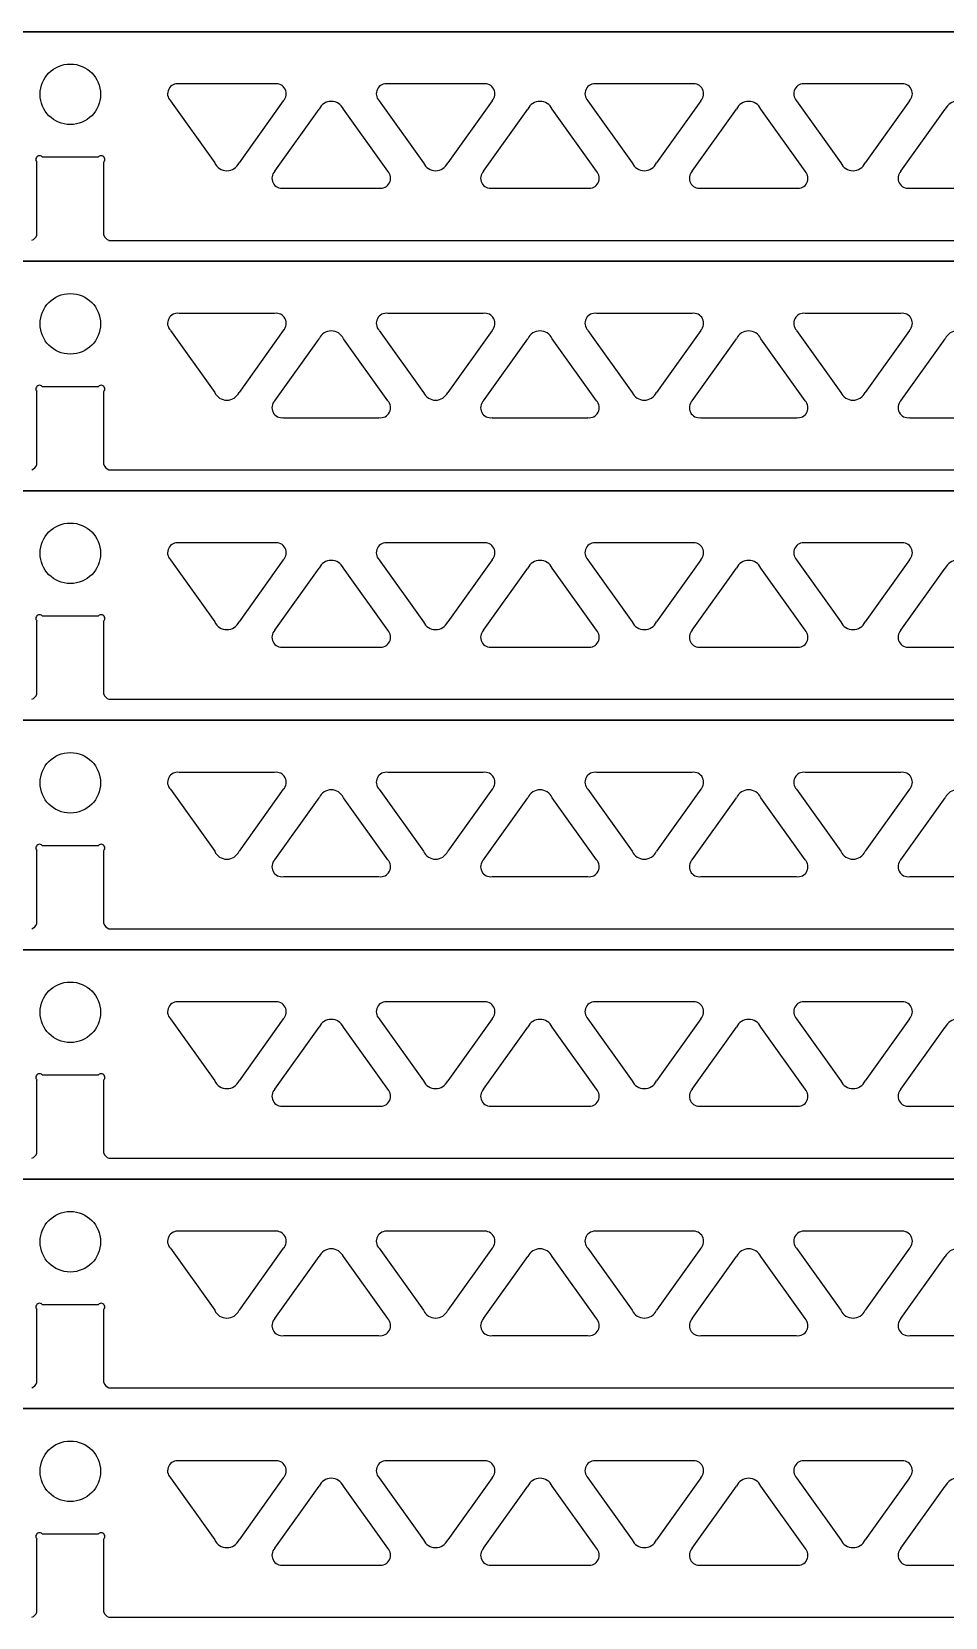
# Model space of a CAD drawing. Header units: inches. Extents: x 0 to 353, y 0 to 82.
# Drawn here: x 174.6 to 218.4, y 0.2 to 76.2 of the extents above; entities that cross this region are included whole.
import ezdxf

# ---------------------------------------------------------------- set-up
doc = ezdxf.new("R2010")
doc.units = ezdxf.units.IN
doc.header["$MEASUREMENT"] = 0

msp = doc.modelspace()

# ---------------------------------------------------------------- linework, layer by layer
for p, q in [((23.937, 76.243), (328.937, 76.243)), ((328.937, 76.243), (23.937, 76.243)), ((23.937, 76.243), (328.937, 76.243)), ((328.937, 76.243), (23.937, 76.243)), ((23.937, 76.243), (328.937, 76.243)), ((328.937, 76.243), (23.937, 76.243)), ((186.223, 73.743), (181.652, 73.743)), ((186.223, 73.743), (181.652, 73.743)), ((186.223, 73.743), (181.652, 73.743)), ((196.223, 73.743), (191.652, 73.743)), ((196.223, 73.743), (191.652, 73.743)), ((196.223, 73.743), (191.652, 73.743)), ((206.223, 73.743), (201.652, 73.743)), ((206.223, 73.743), (201.652, 73.743)), ((206.223, 73.743), (201.652, 73.743)), ((216.223, 73.743), (211.652, 73.743)), ((216.223, 73.743), (211.652, 73.743)), ((216.223, 73.743), (211.652, 73.743)), ((181.233, 72.929), (183.356, 69.957)), ((181.233, 72.929), (183.356, 69.957)), ((181.233, 72.929), (183.356, 69.957)), ((186.642, 72.929), (184.519, 69.957)), ((186.642, 72.929), (184.519, 69.957)), ((186.642, 72.929), (184.519, 69.957)), ((186.233, 69.557), (188.356, 72.529)), ((186.233, 69.557), (188.356, 72.529)), ((186.233, 69.557), (188.356, 72.529)), ((191.642, 69.557), (189.519, 72.529)), ((191.642, 69.557), (189.519, 72.529)), ((191.642, 69.557), (189.519, 72.529)), ((191.233, 72.929), (193.356, 69.957)), ((191.233, 72.929), (193.356, 69.957)), ((191.233, 72.929), (193.356, 69.957)), ((196.642, 72.929), (194.519, 69.957)), ((196.642, 72.929), (194.519, 69.957)), ((196.642, 72.929), (194.519, 69.957)), ((196.233, 69.557), (198.356, 72.529)), ((196.233, 69.557), (198.356, 72.529)), ((196.233, 69.557), (198.356, 72.529)), ((201.642, 69.557), (199.519, 72.529)), ((201.642, 69.557), (199.519, 72.529)), ((201.642, 69.557), (199.519, 72.529)), ((201.233, 72.929), (203.356, 69.957)), ((201.233, 72.929), (203.356, 69.957)), ((201.233, 72.929), (203.356, 69.957)), ((206.642, 72.929), (204.519, 69.957)), ((206.642, 72.929), (204.519, 69.957)), ((206.642, 72.929), (204.519, 69.957)), ((206.233, 69.557), (208.356, 72.529)), ((206.233, 69.557), (208.356, 72.529)), ((206.233, 69.557), (208.356, 72.529)), ((211.642, 69.557), (209.519, 72.529)), ((211.642, 69.557), (209.519, 72.529)), ((211.642, 69.557), (209.519, 72.529)), ((211.233, 72.929), (213.356, 69.957)), ((211.233, 72.929), (213.356, 69.957)), ((211.233, 72.929), (213.356, 69.957)), ((216.642, 72.929), (214.519, 69.957)), ((216.642, 72.929), (214.519, 69.957)), ((216.642, 72.929), (214.519, 69.957)), ((216.233, 69.557), (218.356, 72.529)), ((216.233, 69.557), (218.356, 72.529)), ((216.233, 69.557), (218.356, 72.529)), ((174.837, 66.493), (174.837, 69.993)), ((174.837, 66.493), (174.837, 69.993)), ((174.837, 66.493), (174.837, 69.993)), ((174.838, 69.993), (174.838, 69.993)), ((174.838, 69.993), (174.838, 69.993)), ((174.838, 69.993), (174.838, 69.993)), ((175.087, 70.243), (177.787, 70.243)), ((175.087, 70.243), (177.787, 70.243)), ((175.087, 70.243), (177.787, 70.243)), ((178.038, 66.493), (178.037, 69.993)), ((178.038, 66.493), (178.037, 69.993)), ((178.038, 66.493), (178.037, 69.993)), ((186.652, 68.743), (191.223, 68.743)), ((186.652, 68.743), (191.223, 68.743)), ((186.652, 68.743), (191.223, 68.743)), ((196.652, 68.743), (201.223, 68.743)), ((196.652, 68.743), (201.223, 68.743)), ((196.652, 68.743), (201.223, 68.743)), ((206.652, 68.743), (211.223, 68.743)), ((206.652, 68.743), (211.223, 68.743)), ((206.652, 68.743), (211.223, 68.743)), ((216.652, 68.743), (221.223, 68.743)), ((216.652, 68.743), (221.223, 68.743)), ((216.652, 68.743), (221.223, 68.743)), ((178.287, 66.243), (328.937, 66.243)), ((178.287, 66.243), (328.937, 66.243)), ((178.287, 66.243), (328.937, 66.243)), ((23.937, 65.243), (328.937, 65.243)), ((328.937, 65.243), (23.937, 65.243)), ((23.937, 65.243), (328.937, 65.243)), ((328.937, 65.243), (23.937, 65.243)), ((23.937, 65.243), (328.937, 65.243)), ((328.937, 65.243), (23.937, 65.243)), ((186.223, 62.743), (181.652, 62.743)), ((186.223, 62.743), (181.652, 62.743)), ((186.223, 62.743), (181.652, 62.743)), ((196.223, 62.743), (191.652, 62.743)), ((196.223, 62.743), (191.652, 62.743)), ((196.223, 62.743), (191.652, 62.743)), ((206.223, 62.743), (201.652, 62.743)), ((206.223, 62.743), (201.652, 62.743)), ((206.223, 62.743), (201.652, 62.743)), ((216.223, 62.743), (211.652, 62.743)), ((216.223, 62.743), (211.652, 62.743)), ((216.223, 62.743), (211.652, 62.743)), ((181.233, 61.929), (183.356, 58.957)), ((181.233, 61.929), (183.356, 58.957)), ((181.233, 61.929), (183.356, 58.957)), ((186.642, 61.929), (184.519, 58.957)), ((186.642, 61.929), (184.519, 58.957)), ((186.642, 61.929), (184.519, 58.957)), ((191.233, 61.929), (193.356, 58.957)), ((191.233, 61.929), (193.356, 58.957)), ((191.233, 61.929), (193.356, 58.957)), ((196.642, 61.929), (194.519, 58.957)), ((196.642, 61.929), (194.519, 58.957)), ((196.642, 61.929), (194.519, 58.957)), ((201.233, 61.929), (203.356, 58.957)), ((201.233, 61.929), (203.356, 58.957)), ((201.233, 61.929), (203.356, 58.957)), ((206.642, 61.929), (204.519, 58.957)), ((206.642, 61.929), (204.519, 58.957)), ((206.642, 61.929), (204.519, 58.957)), ((211.233, 61.929), (213.356, 58.957)), ((211.233, 61.929), (213.356, 58.957)), ((211.233, 61.929), (213.356, 58.957)), ((216.642, 61.929), (214.519, 58.957)), ((216.642, 61.929), (214.519, 58.957)), ((216.642, 61.929), (214.519, 58.957)), ((186.233, 58.557), (188.356, 61.529)), ((186.233, 58.557), (188.356, 61.529)), ((186.233, 58.557), (188.356, 61.529)), ((191.642, 58.557), (189.519, 61.529)), ((191.642, 58.557), (189.519, 61.529)), ((191.642, 58.557), (189.519, 61.529)), ((196.233, 58.557), (198.356, 61.529)), ((196.233, 58.557), (198.356, 61.529)), ((196.233, 58.557), (198.356, 61.529)), ((201.642, 58.557), (199.519, 61.529)), ((201.642, 58.557), (199.519, 61.529)), ((201.642, 58.557), (199.519, 61.529)), ((206.233, 58.557), (208.356, 61.529)), ((206.233, 58.557), (208.356, 61.529)), ((206.233, 58.557), (208.356, 61.529)), ((211.642, 58.557), (209.519, 61.529)), ((211.642, 58.557), (209.519, 61.529)), ((211.642, 58.557), (209.519, 61.529)), ((216.233, 58.557), (218.356, 61.529)), ((216.233, 58.557), (218.356, 61.529)), ((216.233, 58.557), (218.356, 61.529)), ((174.837, 55.493), (174.837, 58.993)), ((174.837, 55.493), (174.837, 58.993)), ((174.837, 55.493), (174.837, 58.993)), ((174.838, 58.993), (174.838, 58.993)), ((174.838, 58.993), (174.838, 58.993)), ((174.838, 58.993), (174.838, 58.993)), ((175.087, 59.243), (177.787, 59.243)), ((175.087, 59.243), (177.787, 59.243)), ((175.087, 59.243), (177.787, 59.243)), ((178.038, 55.493), (178.037, 58.993)), ((178.038, 55.493), (178.037, 58.993)), ((178.038, 55.493), (178.037, 58.993)), ((186.652, 57.743), (191.223, 57.743)), ((186.652, 57.743), (191.223, 57.743)), ((186.652, 57.743), (191.223, 57.743)), ((196.652, 57.743), (201.223, 57.743)), ((196.652, 57.743), (201.223, 57.743)), ((196.652, 57.743), (201.223, 57.743)), ((206.652, 57.743), (211.223, 57.743)), ((206.652, 57.743), (211.223, 57.743)), ((206.652, 57.743), (211.223, 57.743)), ((216.652, 57.743), (221.223, 57.743)), ((216.652, 57.743), (221.223, 57.743)), ((216.652, 57.743), (221.223, 57.743)), ((178.287, 55.243), (328.937, 55.243)), ((178.287, 55.243), (328.937, 55.243)), ((178.287, 55.243), (328.937, 55.243)), ((23.937, 54.243), (328.937, 54.243)), ((328.937, 54.243), (23.937, 54.243)), ((23.937, 54.243), (328.937, 54.243)), ((328.937, 54.243), (23.937, 54.243)), ((23.937, 54.243), (328.937, 54.243)), ((328.937, 54.243), (23.937, 54.243)), ((186.223, 51.743), (181.652, 51.743)), ((186.223, 51.743), (181.652, 51.743)), ((186.223, 51.743), (181.652, 51.743)), ((196.223, 51.743), (191.652, 51.743)), ((196.223, 51.743), (191.652, 51.743)), ((196.223, 51.743), (191.652, 51.743)), ((206.223, 51.743), (201.652, 51.743)), ((206.223, 51.743), (201.652, 51.743)), ((206.223, 51.743), (201.652, 51.743)), ((216.223, 51.743), (211.652, 51.743)), ((216.223, 51.743), (211.652, 51.743)), ((216.223, 51.743), (211.652, 51.743)), ((181.233, 50.929), (183.356, 47.957)), ((181.233, 50.929), (183.356, 47.957)), ((181.233, 50.929), (183.356, 47.957)), ((186.642, 50.929), (184.519, 47.957)), ((186.642, 50.929), (184.519, 47.957)), ((186.642, 50.929), (184.519, 47.957)), ((191.233, 50.929), (193.356, 47.957)), ((191.233, 50.929), (193.356, 47.957)), ((191.233, 50.929), (193.356, 47.957)), ((196.642, 50.929), (194.519, 47.957)), ((196.642, 50.929), (194.519, 47.957)), ((196.642, 50.929), (194.519, 47.957)), ((201.233, 50.929), (203.356, 47.957)), ((201.233, 50.929), (203.356, 47.957)), ((201.233, 50.929), (203.356, 47.957)), ((206.642, 50.929), (204.519, 47.957)), ((206.642, 50.929), (204.519, 47.957)), ((206.642, 50.929), (204.519, 47.957)), ((211.233, 50.929), (213.356, 47.957)), ((211.233, 50.929), (213.356, 47.957)), ((211.233, 50.929), (213.356, 47.957)), ((216.642, 50.929), (214.519, 47.957)), ((216.642, 50.929), (214.519, 47.957)), ((216.642, 50.929), (214.519, 47.957)), ((186.233, 47.557), (188.356, 50.529)), ((186.233, 47.557), (188.356, 50.529)), ((186.233, 47.557), (188.356, 50.529)), ((191.642, 47.557), (189.519, 50.529)), ((191.642, 47.557), (189.519, 50.529)), ((191.642, 47.557), (189.519, 50.529)), ((196.233, 47.557), (198.356, 50.529)), ((196.233, 47.557), (198.356, 50.529)), ((196.233, 47.557), (198.356, 50.529)), ((201.642, 47.557), (199.519, 50.529)), ((201.642, 47.557), (199.519, 50.529)), ((201.642, 47.557), (199.519, 50.529)), ((206.233, 47.557), (208.356, 50.529)), ((206.233, 47.557), (208.356, 50.529)), ((206.233, 47.557), (208.356, 50.529)), ((211.642, 47.557), (209.519, 50.529)), ((211.642, 47.557), (209.519, 50.529)), ((211.642, 47.557), (209.519, 50.529)), ((216.233, 47.557), (218.356, 50.529)), ((216.233, 47.557), (218.356, 50.529)), ((216.233, 47.557), (218.356, 50.529)), ((174.837, 44.493), (174.837, 47.993)), ((174.837, 44.493), (174.837, 47.993)), ((174.837, 44.493), (174.837, 47.993)), ((174.838, 47.993), (174.838, 47.993)), ((174.838, 47.993), (174.838, 47.993)), ((174.838, 47.993), (174.838, 47.993)), ((175.087, 48.243), (177.787, 48.243)), ((175.087, 48.243), (177.787, 48.243)), ((175.087, 48.243), (177.787, 48.243)), ((178.038, 44.493), (178.037, 47.993)), ((178.038, 44.493), (178.037, 47.993)), ((178.038, 44.493), (178.037, 47.993)), ((186.652, 46.743), (191.223, 46.743)), ((186.652, 46.743), (191.223, 46.743)), ((186.652, 46.743), (191.223, 46.743)), ((196.652, 46.743), (201.223, 46.743)), ((196.652, 46.743), (201.223, 46.743)), ((196.652, 46.743), (201.223, 46.743)), ((206.652, 46.743), (211.223, 46.743)), ((206.652, 46.743), (211.223, 46.743)), ((206.652, 46.743), (211.223, 46.743)), ((216.652, 46.743), (221.223, 46.743)), ((216.652, 46.743), (221.223, 46.743)), ((216.652, 46.743), (221.223, 46.743)), ((178.287, 44.243), (328.937, 44.243)), ((178.287, 44.243), (328.937, 44.243)), ((178.287, 44.243), (328.937, 44.243)), ((23.937, 43.243), (328.937, 43.243)), ((328.937, 43.243), (23.937, 43.243)), ((23.937, 43.243), (328.937, 43.243)), ((328.937, 43.243), (23.937, 43.243)), ((23.937, 43.243), (328.937, 43.243)), ((328.937, 43.243), (23.937, 43.243)), ((186.223, 40.743), (181.652, 40.743)), ((186.223, 40.743), (181.652, 40.743)), ((186.223, 40.743), (181.652, 40.743)), ((196.223, 40.743), (191.652, 40.743)), ((196.223, 40.743), (191.652, 40.743)), ((196.223, 40.743), (191.652, 40.743)), ((206.223, 40.743), (201.652, 40.743)), ((206.223, 40.743), (201.652, 40.743)), ((206.223, 40.743), (201.652, 40.743)), ((216.223, 40.743), (211.652, 40.743)), ((216.223, 40.743), (211.652, 40.743)), ((216.223, 40.743), (211.652, 40.743)), ((181.233, 39.929), (183.356, 36.957)), ((181.233, 39.929), (183.356, 36.957)), ((181.233, 39.929), (183.356, 36.957)), ((186.642, 39.929), (184.519, 36.957)), ((186.642, 39.929), (184.519, 36.957)), ((186.642, 39.929), (184.519, 36.957)), ((186.233, 36.557), (188.356, 39.529)), ((186.233, 36.557), (188.356, 39.529)), ((186.233, 36.557), (188.356, 39.529)), ((191.642, 36.557), (189.519, 39.529)), ((191.642, 36.557), (189.519, 39.529)), ((191.642, 36.557), (189.519, 39.529)), ((191.233, 39.929), (193.356, 36.957)), ((191.233, 39.929), (193.356, 36.957)), ((191.233, 39.929), (193.356, 36.957)), ((196.642, 39.929), (194.519, 36.957)), ((196.642, 39.929), (194.519, 36.957)), ((196.642, 39.929), (194.519, 36.957)), ((196.233, 36.557), (198.356, 39.529)), ((196.233, 36.557), (198.356, 39.529)), ((196.233, 36.557), (198.356, 39.529)), ((201.642, 36.557), (199.519, 39.529)), ((201.642, 36.557), (199.519, 39.529)), ((201.642, 36.557), (199.519, 39.529)), ((201.233, 39.929), (203.356, 36.957)), ((201.233, 39.929), (203.356, 36.957)), ((201.233, 39.929), (203.356, 36.957)), ((206.642, 39.929), (204.519, 36.957)), ((206.642, 39.929), (204.519, 36.957)), ((206.642, 39.929), (204.519, 36.957)), ((206.233, 36.557), (208.356, 39.529)), ((206.233, 36.557), (208.356, 39.529)), ((206.233, 36.557), (208.356, 39.529)), ((211.642, 36.557), (209.519, 39.529)), ((211.642, 36.557), (209.519, 39.529)), ((211.642, 36.557), (209.519, 39.529)), ((211.233, 39.929), (213.356, 36.957)), ((211.233, 39.929), (213.356, 36.957)), ((211.233, 39.929), (213.356, 36.957)), ((216.642, 39.929), (214.519, 36.957)), ((216.642, 39.929), (214.519, 36.957)), ((216.642, 39.929), (214.519, 36.957)), ((216.233, 36.557), (218.356, 39.529)), ((216.233, 36.557), (218.356, 39.529)), ((216.233, 36.557), (218.356, 39.529)), ((175.087, 37.243), (177.787, 37.243)), ((175.087, 37.243), (177.787, 37.243)), ((175.087, 37.243), (177.787, 37.243)), ((174.837, 33.493), (174.837, 36.993)), ((174.837, 33.493), (174.837, 36.993)), ((174.837, 33.493), (174.837, 36.993)), ((174.838, 36.993), (174.838, 36.993)), ((174.838, 36.993), (174.838, 36.993)), ((174.838, 36.993), (174.838, 36.993)), ((178.038, 33.493), (178.037, 36.993)), ((178.038, 33.493), (178.037, 36.993)), ((178.038, 33.493), (178.037, 36.993)), ((186.652, 35.743), (191.223, 35.743)), ((186.652, 35.743), (191.223, 35.743)), ((186.652, 35.743), (191.223, 35.743)), ((196.652, 35.743), (201.223, 35.743)), ((196.652, 35.743), (201.223, 35.743)), ((196.652, 35.743), (201.223, 35.743)), ((206.652, 35.743), (211.223, 35.743)), ((206.652, 35.743), (211.223, 35.743)), ((206.652, 35.743), (211.223, 35.743)), ((216.652, 35.743), (221.223, 35.743)), ((216.652, 35.743), (221.223, 35.743)), ((216.652, 35.743), (221.223, 35.743)), ((178.287, 33.243), (328.937, 33.243)), ((178.287, 33.243), (328.937, 33.243)), ((178.287, 33.243), (328.937, 33.243)), ((23.937, 32.243), (328.937, 32.243)), ((328.937, 32.243), (23.937, 32.243)), ((23.937, 32.243), (328.937, 32.243)), ((328.937, 32.243), (23.937, 32.243)), ((23.937, 32.243), (328.937, 32.243)), ((328.937, 32.243), (23.937, 32.243)), ((186.223, 29.743), (181.652, 29.743)), ((186.223, 29.743), (181.652, 29.743)), ((186.223, 29.743), (181.652, 29.743)), ((196.223, 29.743), (191.652, 29.743)), ((196.223, 29.743), (191.652, 29.743)), ((196.223, 29.743), (191.652, 29.743)), ((206.223, 29.743), (201.652, 29.743)), ((206.223, 29.743), (201.652, 29.743)), ((206.223, 29.743), (201.652, 29.743)), ((216.223, 29.743), (211.652, 29.743)), ((216.223, 29.743), (211.652, 29.743)), ((216.223, 29.743), (211.652, 29.743)), ((181.233, 28.929), (183.356, 25.957)), ((181.233, 28.929), (183.356, 25.957)), ((181.233, 28.929), (183.356, 25.957)), ((186.642, 28.929), (184.519, 25.957)), ((186.642, 28.929), (184.519, 25.957)), ((186.642, 28.929), (184.519, 25.957)), ((191.233, 28.929), (193.356, 25.957)), ((191.233, 28.929), (193.356, 25.957)), ((191.233, 28.929), (193.356, 25.957)), ((196.642, 28.929), (194.519, 25.957)), ((196.642, 28.929), (194.519, 25.957)), ((196.642, 28.929), (194.519, 25.957)), ((201.233, 28.929), (203.356, 25.957)), ((201.233, 28.929), (203.356, 25.957)), ((201.233, 28.929), (203.356, 25.957)), ((206.642, 28.929), (204.519, 25.957)), ((206.642, 28.929), (204.519, 25.957)), ((206.642, 28.929), (204.519, 25.957)), ((211.233, 28.929), (213.356, 25.957)), ((211.233, 28.929), (213.356, 25.957)), ((211.233, 28.929), (213.356, 25.957)), ((216.642, 28.929), (214.519, 25.957)), ((216.642, 28.929), (214.519, 25.957)), ((216.642, 28.929), (214.519, 25.957)), ((186.233, 25.557), (188.356, 28.529)), ((186.233, 25.557), (188.356, 28.529)), ((186.233, 25.557), (188.356, 28.529)), ((191.642, 25.557), (189.519, 28.529)), ((191.642, 25.557), (189.519, 28.529)), ((191.642, 25.557), (189.519, 28.529)), ((196.233, 25.557), (198.356, 28.529)), ((196.233, 25.557), (198.356, 28.529)), ((196.233, 25.557), (198.356, 28.529)), ((201.642, 25.557), (199.519, 28.529)), ((201.642, 25.557), (199.519, 28.529)), ((201.642, 25.557), (199.519, 28.529)), ((206.233, 25.557), (208.356, 28.529)), ((206.233, 25.557), (208.356, 28.529)), ((206.233, 25.557), (208.356, 28.529)), ((211.642, 25.557), (209.519, 28.529)), ((211.642, 25.557), (209.519, 28.529)), ((211.642, 25.557), (209.519, 28.529)), ((216.233, 25.557), (218.356, 28.529)), ((216.233, 25.557), (218.356, 28.529)), ((216.233, 25.557), (218.356, 28.529)), ((174.837, 22.493), (174.837, 25.993)), ((174.837, 22.493), (174.837, 25.993)), ((174.837, 22.493), (174.837, 25.993)), ((174.838, 25.993), (174.838, 25.993)), ((174.838, 25.993), (174.838, 25.993)), ((174.838, 25.993), (174.838, 25.993)), ((175.087, 26.243), (177.787, 26.243)), ((175.087, 26.243), (177.787, 26.243)), ((175.087, 26.243), (177.787, 26.243)), ((178.038, 22.493), (178.037, 25.993)), ((178.038, 22.493), (178.037, 25.993)), ((178.038, 22.493), (178.037, 25.993)), ((186.652, 24.743), (191.223, 24.743)), ((186.652, 24.743), (191.223, 24.743)), ((186.652, 24.743), (191.223, 24.743)), ((196.652, 24.743), (201.223, 24.743)), ((196.652, 24.743), (201.223, 24.743)), ((196.652, 24.743), (201.223, 24.743)), ((206.652, 24.743), (211.223, 24.743)), ((206.652, 24.743), (211.223, 24.743)), ((206.652, 24.743), (211.223, 24.743)), ((216.652, 24.743), (221.223, 24.743)), ((216.652, 24.743), (221.223, 24.743)), ((216.652, 24.743), (221.223, 24.743)), ((178.287, 22.243), (328.937, 22.243)), ((178.287, 22.243), (328.937, 22.243)), ((178.287, 22.243), (328.937, 22.243)), ((23.937, 21.243), (328.937, 21.243)), ((328.937, 21.243), (23.937, 21.243)), ((23.937, 21.243), (328.937, 21.243)), ((328.937, 21.243), (23.937, 21.243)), ((23.937, 21.243), (328.937, 21.243)), ((328.937, 21.243), (23.937, 21.243)), ((186.223, 18.743), (181.652, 18.743)), ((186.223, 18.743), (181.652, 18.743)), ((186.223, 18.743), (181.652, 18.743)), ((196.223, 18.743), (191.652, 18.743)), ((196.223, 18.743), (191.652, 18.743)), ((196.223, 18.743), (191.652, 18.743)), ((206.223, 18.743), (201.652, 18.743)), ((206.223, 18.743), (201.652, 18.743)), ((206.223, 18.743), (201.652, 18.743)), ((216.223, 18.743), (211.652, 18.743)), ((216.223, 18.743), (211.652, 18.743)), ((216.223, 18.743), (211.652, 18.743)), ((181.233, 17.929), (183.356, 14.957)), ((181.233, 17.929), (183.356, 14.957)), ((181.233, 17.929), (183.356, 14.957)), ((186.642, 17.929), (184.519, 14.957)), ((186.642, 17.929), (184.519, 14.957)), ((186.642, 17.929), (184.519, 14.957)), ((186.233, 14.557), (188.356, 17.529)), ((186.233, 14.557), (188.356, 17.529)), ((186.233, 14.557), (188.356, 17.529)), ((191.642, 14.557), (189.519, 17.529)), ((191.642, 14.557), (189.519, 17.529)), ((191.642, 14.557), (189.519, 17.529)), ((191.233, 17.929), (193.356, 14.957)), ((191.233, 17.929), (193.356, 14.957)), ((191.233, 17.929), (193.356, 14.957)), ((196.642, 17.929), (194.519, 14.957)), ((196.642, 17.929), (194.519, 14.957)), ((196.642, 17.929), (194.519, 14.957)), ((196.233, 14.557), (198.356, 17.529)), ((196.233, 14.557), (198.356, 17.529)), ((196.233, 14.557), (198.356, 17.529)), ((201.642, 14.557), (199.519, 17.529)), ((201.642, 14.557), (199.519, 17.529)), ((201.642, 14.557), (199.519, 17.529)), ((201.233, 17.929), (203.356, 14.957)), ((201.233, 17.929), (203.356, 14.957)), ((201.233, 17.929), (203.356, 14.957)), ((206.642, 17.929), (204.519, 14.957)), ((206.642, 17.929), (204.519, 14.957)), ((206.642, 17.929), (204.519, 14.957)), ((206.233, 14.557), (208.356, 17.529)), ((206.233, 14.557), (208.356, 17.529)), ((206.233, 14.557), (208.356, 17.529)), ((211.642, 14.557), (209.519, 17.529)), ((211.642, 14.557), (209.519, 17.529)), ((211.642, 14.557), (209.519, 17.529)), ((211.233, 17.929), (213.356, 14.957)), ((211.233, 17.929), (213.356, 14.957)), ((211.233, 17.929), (213.356, 14.957)), ((216.642, 17.929), (214.519, 14.957)), ((216.642, 17.929), (214.519, 14.957)), ((216.642, 17.929), (214.519, 14.957)), ((216.233, 14.557), (218.356, 17.529)), ((216.233, 14.557), (218.356, 17.529)), ((216.233, 14.557), (218.356, 17.529)), ((175.087, 15.243), (177.787, 15.243)), ((175.087, 15.243), (177.787, 15.243)), ((175.087, 15.243), (177.787, 15.243)), ((174.837, 11.493), (174.837, 14.993)), ((174.837, 11.493), (174.837, 14.993)), ((174.837, 11.493), (174.837, 14.993)), ((174.838, 14.993), (174.838, 14.993)), ((174.838, 14.993), (174.838, 14.993)), ((174.838, 14.993), (174.838, 14.993)), ((178.038, 11.493), (178.037, 14.993)), ((178.038, 11.493), (178.037, 14.993)), ((178.038, 11.493), (178.037, 14.993)), ((186.652, 13.743), (191.223, 13.743)), ((186.652, 13.743), (191.223, 13.743)), ((186.652, 13.743), (191.223, 13.743)), ((196.652, 13.743), (201.223, 13.743)), ((196.652, 13.743), (201.223, 13.743)), ((196.652, 13.743), (201.223, 13.743)), ((206.652, 13.743), (211.223, 13.743)), ((206.652, 13.743), (211.223, 13.743)), ((206.652, 13.743), (211.223, 13.743)), ((216.652, 13.743), (221.223, 13.743)), ((216.652, 13.743), (221.223, 13.743)), ((216.652, 13.743), (221.223, 13.743)), ((178.287, 11.243), (328.937, 11.243)), ((178.287, 11.243), (328.937, 11.243)), ((178.287, 11.243), (328.937, 11.243)), ((23.937, 10.243), (328.937, 10.243)), ((328.937, 10.243), (23.937, 10.243)), ((23.937, 10.243), (328.937, 10.243)), ((328.937, 10.243), (23.937, 10.243)), ((23.937, 10.243), (328.937, 10.243)), ((328.937, 10.243), (23.937, 10.243)), ((186.223, 7.743), (181.652, 7.743)), ((186.223, 7.743), (181.652, 7.743)), ((186.223, 7.743), (181.652, 7.743)), ((196.223, 7.743), (191.652, 7.743)), ((196.223, 7.743), (191.652, 7.743)), ((196.223, 7.743), (191.652, 7.743)), ((206.223, 7.743), (201.652, 7.743)), ((206.223, 7.743), (201.652, 7.743)), ((206.223, 7.743), (201.652, 7.743)), ((216.223, 7.743), (211.652, 7.743)), ((216.223, 7.743), (211.652, 7.743)), ((216.223, 7.743), (211.652, 7.743)), ((181.233, 6.929), (183.356, 3.957)), ((181.233, 6.929), (183.356, 3.957)), ((181.233, 6.929), (183.356, 3.957)), ((186.642, 6.929), (184.519, 3.957)), ((186.642, 6.929), (184.519, 3.957)), ((186.642, 6.929), (184.519, 3.957)), ((191.233, 6.929), (193.356, 3.957)), ((191.233, 6.929), (193.356, 3.957)), ((191.233, 6.929), (193.356, 3.957)), ((196.642, 6.929), (194.519, 3.957)), ((196.642, 6.929), (194.519, 3.957)), ((196.642, 6.929), (194.519, 3.957)), ((201.233, 6.929), (203.356, 3.957)), ((201.233, 6.929), (203.356, 3.957)), ((201.233, 6.929), (203.356, 3.957)), ((206.642, 6.929), (204.519, 3.957)), ((206.642, 6.929), (204.519, 3.957)), ((206.642, 6.929), (204.519, 3.957)), ((211.233, 6.929), (213.356, 3.957)), ((211.233, 6.929), (213.356, 3.957)), ((211.233, 6.929), (213.356, 3.957)), ((216.642, 6.929), (214.519, 3.957)), ((216.642, 6.929), (214.519, 3.957)), ((216.642, 6.929), (214.519, 3.957)), ((186.233, 3.557), (188.356, 6.529)), ((186.233, 3.557), (188.356, 6.529)), ((186.233, 3.557), (188.356, 6.529)), ((191.642, 3.557), (189.519, 6.529)), ((191.642, 3.557), (189.519, 6.529)), ((191.642, 3.557), (189.519, 6.529)), ((196.233, 3.557), (198.356, 6.529)), ((196.233, 3.557), (198.356, 6.529)), ((196.233, 3.557), (198.356, 6.529)), ((201.642, 3.557), (199.519, 6.529)), ((201.642, 3.557), (199.519, 6.529)), ((201.642, 3.557), (199.519, 6.529)), ((206.233, 3.557), (208.356, 6.529)), ((206.233, 3.557), (208.356, 6.529)), ((206.233, 3.557), (208.356, 6.529)), ((211.642, 3.557), (209.519, 6.529)), ((211.642, 3.557), (209.519, 6.529)), ((211.642, 3.557), (209.519, 6.529)), ((216.233, 3.557), (218.356, 6.529)), ((216.233, 3.557), (218.356, 6.529)), ((216.233, 3.557), (218.356, 6.529)), ((174.837, 0.493), (174.837, 3.993)), ((174.837, 0.493), (174.837, 3.993)), ((174.837, 0.493), (174.837, 3.993)), ((174.838, 3.993), (174.838, 3.993)), ((174.838, 3.993), (174.838, 3.993)), ((174.838, 3.993), (174.838, 3.993)), ((175.087, 4.243), (177.787, 4.243)), ((175.087, 4.243), (177.787, 4.243)), ((175.087, 4.243), (177.787, 4.243)), ((178.038, 0.493), (178.037, 3.993)), ((178.038, 0.493), (178.037, 3.993)), ((178.038, 0.493), (178.037, 3.993)), ((186.652, 2.743), (191.223, 2.743)), ((186.652, 2.743), (191.223, 2.743)), ((186.652, 2.743), (191.223, 2.743)), ((196.652, 2.743), (201.223, 2.743)), ((196.652, 2.743), (201.223, 2.743)), ((196.652, 2.743), (201.223, 2.743)), ((206.652, 2.743), (211.223, 2.743)), ((206.652, 2.743), (211.223, 2.743)), ((206.652, 2.743), (211.223, 2.743)), ((216.652, 2.743), (221.223, 2.743)), ((216.652, 2.743), (221.223, 2.743)), ((216.652, 2.743), (221.223, 2.743)), ((178.287, 0.243), (328.937, 0.243)), ((178.287, 0.243), (328.937, 0.243)), ((178.287, 0.243), (328.937, 0.243))]:
    msp.add_line(p, q)
for centre in [(176.437, 73.243), (176.437, 73.243), (176.437, 73.243), (176.437, 62.243), (176.437, 62.243), (176.437, 62.243), (176.437, 51.243), (176.437, 51.243), (176.437, 51.243), (176.437, 40.243), (176.437, 40.243), (176.437, 40.243), (176.437, 29.243), (176.437, 29.243), (176.437, 29.243), (176.437, 18.243), (176.437, 18.243), (176.437, 18.243), (176.437, 7.243), (176.437, 7.243), (176.437, 7.243)]:
    msp.add_circle(centre, 1.45)
for centre, radius, start, end in [((181.577, 73.267), 0.482, 81.1336, 224.40408), ((181.577, 73.267), 0.482, 81.1336, 224.40408), ((181.577, 73.267), 0.482, 81.1336, 224.40408), ((186.297, 73.267), 0.482, 315.59592, 98.8664), ((186.297, 73.267), 0.482, 315.59592, 98.8664), ((186.297, 73.267), 0.482, 315.59592, 98.8664), ((191.577, 73.267), 0.482, 81.1336, 224.40408), ((191.577, 73.267), 0.482, 81.1336, 224.40408), ((191.577, 73.267), 0.482, 81.1336, 224.40408), ((196.297, 73.267), 0.482, 315.59592, 98.8664), ((196.297, 73.267), 0.482, 315.59592, 98.8664), ((196.297, 73.267), 0.482, 315.59592, 98.8664), ((201.577, 73.267), 0.482, 81.1336, 224.40408), ((201.577, 73.267), 0.482, 81.1336, 224.40408), ((201.577, 73.267), 0.482, 81.1336, 224.40408), ((206.297, 73.267), 0.482, 315.59592, 98.8664), ((206.297, 73.267), 0.482, 315.59592, 98.8664), ((206.297, 73.267), 0.482, 315.59592, 98.8664), ((211.577, 73.267), 0.482, 81.1336, 224.40408), ((211.577, 73.267), 0.482, 81.1336, 224.40408), ((211.577, 73.267), 0.482, 81.1336, 224.40408), ((216.297, 73.267), 0.482, 315.59592, 98.8664), ((216.297, 73.267), 0.482, 315.59592, 98.8664), ((216.297, 73.267), 0.482, 315.59592, 98.8664), ((188.937, 72.266), 0.638, 24.34186, 155.65814), ((188.937, 72.266), 0.638, 24.34186, 155.65814), ((188.937, 72.266), 0.638, 24.34186, 155.65814), ((198.937, 72.266), 0.638, 24.34186, 155.65814), ((198.937, 72.266), 0.638, 24.34186, 155.65814), ((198.937, 72.266), 0.638, 24.34186, 155.65814), ((208.937, 72.266), 0.638, 24.34186, 155.65814), ((208.937, 72.266), 0.638, 24.34186, 155.65814), ((208.937, 72.266), 0.638, 24.34186, 155.65814), ((218.937, 72.266), 0.638, 24.34186, 155.65814), ((218.937, 72.266), 0.638, 24.34186, 155.65814), ((218.937, 72.266), 0.638, 24.34186, 155.65814), ((174.962, 70.118), 0.177, 44.97915, 225.06254), ((174.962, 70.118), 0.177, 44.97915, 225.06254), ((174.962, 70.118), 0.177, 44.97915, 225.06254), ((177.912, 70.118), 0.177, 314.93746, 135.02085), ((177.912, 70.118), 0.177, 314.93746, 135.02085), ((177.912, 70.118), 0.177, 314.93746, 135.02085), ((183.937, 70.22), 0.638, 204.34186, 335.65814), ((183.937, 70.22), 0.638, 204.34186, 335.65814), ((183.937, 70.22), 0.638, 204.34186, 335.65814), ((193.937, 70.22), 0.638, 204.34186, 335.65814), ((193.937, 70.22), 0.638, 204.34186, 335.65814), ((193.937, 70.22), 0.638, 204.34186, 335.65814), ((203.937, 70.22), 0.638, 204.34186, 335.65814), ((203.937, 70.22), 0.638, 204.34186, 335.65814), ((203.937, 70.22), 0.638, 204.34186, 335.65814), ((213.937, 70.22), 0.638, 204.34186, 335.65814), ((213.937, 70.22), 0.638, 204.34186, 335.65814), ((213.937, 70.22), 0.638, 204.34186, 335.65814), ((186.577, 69.22), 0.482, 135.59592, 278.8664), ((186.577, 69.22), 0.482, 135.59592, 278.8664), ((186.577, 69.22), 0.482, 135.59592, 278.8664), ((191.297, 69.22), 0.482, 261.1336, 44.40408), ((191.297, 69.22), 0.482, 261.1336, 44.40408), ((191.297, 69.22), 0.482, 261.1336, 44.40408), ((196.577, 69.22), 0.482, 135.59592, 278.8664), ((196.577, 69.22), 0.482, 135.59592, 278.8664), ((196.577, 69.22), 0.482, 135.59592, 278.8664), ((201.297, 69.22), 0.482, 261.1336, 44.40408), ((201.297, 69.22), 0.482, 261.1336, 44.40408), ((201.297, 69.22), 0.482, 261.1336, 44.40408), ((206.577, 69.22), 0.482, 135.59592, 278.8664), ((206.577, 69.22), 0.482, 135.59592, 278.8664), ((206.577, 69.22), 0.482, 135.59592, 278.8664), ((211.297, 69.22), 0.482, 261.1336, 44.40408), ((211.297, 69.22), 0.482, 261.1336, 44.40408), ((211.297, 69.22), 0.482, 261.1336, 44.40408), ((216.577, 69.22), 0.482, 135.59592, 278.8664), ((216.577, 69.22), 0.482, 135.59592, 278.8664), ((216.577, 69.22), 0.482, 135.59592, 278.8664), ((174.413, 66.668), 0.459, 292.38494, 337.65675), ((174.413, 66.668), 0.459, 292.38494, 337.65675), ((174.413, 66.668), 0.459, 292.38494, 337.65675), ((178.462, 66.668), 0.459, 202.34325, 247.61506), ((178.462, 66.668), 0.459, 202.34325, 247.61506), ((178.462, 66.668), 0.459, 202.34325, 247.61506), ((181.577, 62.267), 0.482, 81.1336, 224.40408), ((181.577, 62.267), 0.482, 81.1336, 224.40408), ((181.577, 62.267), 0.482, 81.1336, 224.40408), ((186.297, 62.267), 0.482, 315.59592, 98.8664), ((186.297, 62.267), 0.482, 315.59592, 98.8664), ((186.297, 62.267), 0.482, 315.59592, 98.8664), ((191.577, 62.267), 0.482, 81.1336, 224.40408), ((191.577, 62.267), 0.482, 81.1336, 224.40408), ((191.577, 62.267), 0.482, 81.1336, 224.40408), ((196.297, 62.267), 0.482, 315.59592, 98.8664), ((196.297, 62.267), 0.482, 315.59592, 98.8664), ((196.297, 62.267), 0.482, 315.59592, 98.8664), ((201.577, 62.267), 0.482, 81.1336, 224.40408), ((201.577, 62.267), 0.482, 81.1336, 224.40408), ((201.577, 62.267), 0.482, 81.1336, 224.40408), ((206.297, 62.267), 0.482, 315.59592, 98.8664), ((206.297, 62.267), 0.482, 315.59592, 98.8664), ((206.297, 62.267), 0.482, 315.59592, 98.8664), ((211.577, 62.267), 0.482, 81.1336, 224.40408), ((211.577, 62.267), 0.482, 81.1336, 224.40408), ((211.577, 62.267), 0.482, 81.1336, 224.40408), ((216.297, 62.267), 0.482, 315.59592, 98.8664), ((216.297, 62.267), 0.482, 315.59592, 98.8664), ((216.297, 62.267), 0.482, 315.59592, 98.8664), ((188.937, 61.266), 0.638, 24.34186, 155.65814), ((188.937, 61.266), 0.638, 24.34186, 155.65814), ((188.937, 61.266), 0.638, 24.34186, 155.65814), ((198.937, 61.266), 0.638, 24.34186, 155.65814), ((198.937, 61.266), 0.638, 24.34186, 155.65814), ((198.937, 61.266), 0.638, 24.34186, 155.65814), ((208.937, 61.266), 0.638, 24.34186, 155.65814), ((208.937, 61.266), 0.638, 24.34186, 155.65814), ((208.937, 61.266), 0.638, 24.34186, 155.65814), ((218.937, 61.266), 0.638, 24.34186, 155.65814), ((218.937, 61.266), 0.638, 24.34186, 155.65814), ((218.937, 61.266), 0.638, 24.34186, 155.65814), ((174.962, 59.118), 0.177, 44.97915, 225.06254), ((174.962, 59.118), 0.177, 44.97915, 225.06254), ((174.962, 59.118), 0.177, 44.97915, 225.06254), ((177.912, 59.118), 0.177, 314.93746, 135.02085), ((177.912, 59.118), 0.177, 314.93746, 135.02085), ((177.912, 59.118), 0.177, 314.93746, 135.02085), ((183.937, 59.22), 0.638, 204.34186, 335.65814), ((183.937, 59.22), 0.638, 204.34186, 335.65814), ((183.937, 59.22), 0.638, 204.34186, 335.65814), ((186.577, 58.22), 0.482, 135.59592, 278.8664), ((186.577, 58.22), 0.482, 135.59592, 278.8664), ((186.577, 58.22), 0.482, 135.59592, 278.8664), ((191.297, 58.22), 0.482, 261.1336, 44.40408), ((191.297, 58.22), 0.482, 261.1336, 44.40408), ((191.297, 58.22), 0.482, 261.1336, 44.40408), ((193.937, 59.22), 0.638, 204.34186, 335.65814), ((193.937, 59.22), 0.638, 204.34186, 335.65814), ((193.937, 59.22), 0.638, 204.34186, 335.65814), ((196.577, 58.22), 0.482, 135.59592, 278.8664), ((196.577, 58.22), 0.482, 135.59592, 278.8664), ((196.577, 58.22), 0.482, 135.59592, 278.8664), ((201.297, 58.22), 0.482, 261.1336, 44.40408), ((201.297, 58.22), 0.482, 261.1336, 44.40408), ((201.297, 58.22), 0.482, 261.1336, 44.40408), ((203.937, 59.22), 0.638, 204.34186, 335.65814), ((203.937, 59.22), 0.638, 204.34186, 335.65814), ((203.937, 59.22), 0.638, 204.34186, 335.65814), ((206.577, 58.22), 0.482, 135.59592, 278.8664), ((206.577, 58.22), 0.482, 135.59592, 278.8664), ((206.577, 58.22), 0.482, 135.59592, 278.8664), ((211.297, 58.22), 0.482, 261.1336, 44.40408), ((211.297, 58.22), 0.482, 261.1336, 44.40408), ((211.297, 58.22), 0.482, 261.1336, 44.40408), ((213.937, 59.22), 0.638, 204.34186, 335.65814), ((213.937, 59.22), 0.638, 204.34186, 335.65814), ((213.937, 59.22), 0.638, 204.34186, 335.65814), ((216.577, 58.22), 0.482, 135.59592, 278.8664), ((216.577, 58.22), 0.482, 135.59592, 278.8664), ((216.577, 58.22), 0.482, 135.59592, 278.8664), ((174.413, 55.668), 0.459, 292.38494, 337.65675), ((174.413, 55.668), 0.459, 292.38494, 337.65675), ((174.413, 55.668), 0.459, 292.38494, 337.65675), ((178.462, 55.668), 0.459, 202.34325, 247.61506), ((178.462, 55.668), 0.459, 202.34325, 247.61506), ((178.462, 55.668), 0.459, 202.34325, 247.61506), ((181.577, 51.267), 0.482, 81.1336, 224.40408), ((181.577, 51.267), 0.482, 81.1336, 224.40408), ((181.577, 51.267), 0.482, 81.1336, 224.40408), ((186.297, 51.267), 0.482, 315.59592, 98.8664), ((186.297, 51.267), 0.482, 315.59592, 98.8664), ((186.297, 51.267), 0.482, 315.59592, 98.8664), ((191.577, 51.267), 0.482, 81.1336, 224.40408), ((191.577, 51.267), 0.482, 81.1336, 224.40408), ((191.577, 51.267), 0.482, 81.1336, 224.40408), ((196.297, 51.267), 0.482, 315.59592, 98.8664), ((196.297, 51.267), 0.482, 315.59592, 98.8664), ((196.297, 51.267), 0.482, 315.59592, 98.8664), ((201.577, 51.267), 0.482, 81.1336, 224.40408), ((201.577, 51.267), 0.482, 81.1336, 224.40408), ((201.577, 51.267), 0.482, 81.1336, 224.40408), ((206.297, 51.267), 0.482, 315.59592, 98.8664), ((206.297, 51.267), 0.482, 315.59592, 98.8664), ((206.297, 51.267), 0.482, 315.59592, 98.8664), ((211.577, 51.267), 0.482, 81.1336, 224.40408), ((211.577, 51.267), 0.482, 81.1336, 224.40408), ((211.577, 51.267), 0.482, 81.1336, 224.40408), ((216.297, 51.267), 0.482, 315.59592, 98.8664), ((216.297, 51.267), 0.482, 315.59592, 98.8664), ((216.297, 51.267), 0.482, 315.59592, 98.8664), ((188.937, 50.266), 0.638, 24.34186, 155.65814), ((188.937, 50.266), 0.638, 24.34186, 155.65814), ((188.937, 50.266), 0.638, 24.34186, 155.65814), ((198.937, 50.266), 0.638, 24.34186, 155.65814), ((198.937, 50.266), 0.638, 24.34186, 155.65814), ((198.937, 50.266), 0.638, 24.34186, 155.65814), ((208.937, 50.266), 0.638, 24.34186, 155.65814), ((208.937, 50.266), 0.638, 24.34186, 155.65814), ((208.937, 50.266), 0.638, 24.34186, 155.65814), ((218.937, 50.266), 0.638, 24.34186, 155.65814), ((218.937, 50.266), 0.638, 24.34186, 155.65814), ((218.937, 50.266), 0.638, 24.34186, 155.65814), ((174.962, 48.118), 0.177, 44.97915, 225.06254), ((174.962, 48.118), 0.177, 44.97915, 225.06254), ((174.962, 48.118), 0.177, 44.97915, 225.06254), ((177.912, 48.118), 0.177, 314.93746, 135.02085), ((177.912, 48.118), 0.177, 314.93746, 135.02085), ((177.912, 48.118), 0.177, 314.93746, 135.02085), ((183.937, 48.22), 0.638, 204.34186, 335.65814), ((183.937, 48.22), 0.638, 204.34186, 335.65814), ((183.937, 48.22), 0.638, 204.34186, 335.65814), ((193.937, 48.22), 0.638, 204.34186, 335.65814), ((193.937, 48.22), 0.638, 204.34186, 335.65814), ((193.937, 48.22), 0.638, 204.34186, 335.65814), ((203.937, 48.22), 0.638, 204.34186, 335.65814), ((203.937, 48.22), 0.638, 204.34186, 335.65814), ((203.937, 48.22), 0.638, 204.34186, 335.65814), ((213.937, 48.22), 0.638, 204.34186, 335.65814), ((213.937, 48.22), 0.638, 204.34186, 335.65814), ((213.937, 48.22), 0.638, 204.34186, 335.65814), ((186.577, 47.22), 0.482, 135.59592, 278.8664), ((186.577, 47.22), 0.482, 135.59592, 278.8664), ((186.577, 47.22), 0.482, 135.59592, 278.8664), ((191.297, 47.22), 0.482, 261.1336, 44.40408), ((191.297, 47.22), 0.482, 261.1336, 44.40408), ((191.297, 47.22), 0.482, 261.1336, 44.40408), ((196.577, 47.22), 0.482, 135.59592, 278.8664), ((196.577, 47.22), 0.482, 135.59592, 278.8664), ((196.577, 47.22), 0.482, 135.59592, 278.8664), ((201.297, 47.22), 0.482, 261.1336, 44.40408), ((201.297, 47.22), 0.482, 261.1336, 44.40408), ((201.297, 47.22), 0.482, 261.1336, 44.40408), ((206.577, 47.22), 0.482, 135.59592, 278.8664), ((206.577, 47.22), 0.482, 135.59592, 278.8664), ((206.577, 47.22), 0.482, 135.59592, 278.8664), ((211.297, 47.22), 0.482, 261.1336, 44.40408), ((211.297, 47.22), 0.482, 261.1336, 44.40408), ((211.297, 47.22), 0.482, 261.1336, 44.40408), ((216.577, 47.22), 0.482, 135.59592, 278.8664), ((216.577, 47.22), 0.482, 135.59592, 278.8664), ((216.577, 47.22), 0.482, 135.59592, 278.8664), ((174.413, 44.668), 0.459, 292.38494, 337.65675), ((174.413, 44.668), 0.459, 292.38494, 337.65675), ((174.413, 44.668), 0.459, 292.38494, 337.65675), ((178.462, 44.668), 0.459, 202.34325, 247.61506), ((178.462, 44.668), 0.459, 202.34325, 247.61506), ((178.462, 44.668), 0.459, 202.34325, 247.61506), ((181.577, 40.267), 0.482, 81.1336, 224.40408), ((181.577, 40.267), 0.482, 81.1336, 224.40408), ((181.577, 40.267), 0.482, 81.1336, 224.40408), ((186.297, 40.267), 0.482, 315.59592, 98.8664), ((186.297, 40.267), 0.482, 315.59592, 98.8664), ((186.297, 40.267), 0.482, 315.59592, 98.8664), ((191.577, 40.267), 0.482, 81.1336, 224.40408), ((191.577, 40.267), 0.482, 81.1336, 224.40408), ((191.577, 40.267), 0.482, 81.1336, 224.40408), ((196.297, 40.267), 0.482, 315.59592, 98.8664), ((196.297, 40.267), 0.482, 315.59592, 98.8664), ((196.297, 40.267), 0.482, 315.59592, 98.8664), ((201.577, 40.267), 0.482, 81.1336, 224.40408), ((201.577, 40.267), 0.482, 81.1336, 224.40408), ((201.577, 40.267), 0.482, 81.1336, 224.40408), ((206.297, 40.267), 0.482, 315.59592, 98.8664), ((206.297, 40.267), 0.482, 315.59592, 98.8664), ((206.297, 40.267), 0.482, 315.59592, 98.8664), ((211.577, 40.267), 0.482, 81.1336, 224.40408), ((211.577, 40.267), 0.482, 81.1336, 224.40408), ((211.577, 40.267), 0.482, 81.1336, 224.40408), ((216.297, 40.267), 0.482, 315.59592, 98.8664), ((216.297, 40.267), 0.482, 315.59592, 98.8664), ((216.297, 40.267), 0.482, 315.59592, 98.8664), ((188.937, 39.266), 0.638, 24.34186, 155.65814), ((188.937, 39.266), 0.638, 24.34186, 155.65814), ((188.937, 39.266), 0.638, 24.34186, 155.65814), ((198.937, 39.266), 0.638, 24.34186, 155.65814), ((198.937, 39.266), 0.638, 24.34186, 155.65814), ((198.937, 39.266), 0.638, 24.34186, 155.65814), ((208.937, 39.266), 0.638, 24.34186, 155.65814), ((208.937, 39.266), 0.638, 24.34186, 155.65814), ((208.937, 39.266), 0.638, 24.34186, 155.65814), ((218.937, 39.266), 0.638, 24.34186, 155.65814), ((218.937, 39.266), 0.638, 24.34186, 155.65814), ((218.937, 39.266), 0.638, 24.34186, 155.65814), ((174.962, 37.118), 0.177, 44.97915, 225.06254), ((174.962, 37.118), 0.177, 44.97915, 225.06254), ((174.962, 37.118), 0.177, 44.97915, 225.06254), ((177.912, 37.118), 0.177, 314.93746, 135.02085), ((177.912, 37.118), 0.177, 314.93746, 135.02085), ((177.912, 37.118), 0.177, 314.93746, 135.02085), ((183.937, 37.22), 0.638, 204.34186, 335.65814), ((183.937, 37.22), 0.638, 204.34186, 335.65814), ((183.937, 37.22), 0.638, 204.34186, 335.65814), ((186.577, 36.22), 0.482, 135.59592, 278.8664), ((186.577, 36.22), 0.482, 135.59592, 278.8664), ((186.577, 36.22), 0.482, 135.59592, 278.8664), ((191.297, 36.22), 0.482, 261.1336, 44.40408), ((191.297, 36.22), 0.482, 261.1336, 44.40408), ((191.297, 36.22), 0.482, 261.1336, 44.40408), ((193.937, 37.22), 0.638, 204.34186, 335.65814), ((193.937, 37.22), 0.638, 204.34186, 335.65814), ((193.937, 37.22), 0.638, 204.34186, 335.65814), ((196.577, 36.22), 0.482, 135.59592, 278.8664), ((196.577, 36.22), 0.482, 135.59592, 278.8664), ((196.577, 36.22), 0.482, 135.59592, 278.8664), ((201.297, 36.22), 0.482, 261.1336, 44.40408), ((201.297, 36.22), 0.482, 261.1336, 44.40408), ((201.297, 36.22), 0.482, 261.1336, 44.40408), ((203.937, 37.22), 0.638, 204.34186, 335.65814), ((203.937, 37.22), 0.638, 204.34186, 335.65814), ((203.937, 37.22), 0.638, 204.34186, 335.65814), ((206.577, 36.22), 0.482, 135.59592, 278.8664), ((206.577, 36.22), 0.482, 135.59592, 278.8664), ((206.577, 36.22), 0.482, 135.59592, 278.8664), ((211.297, 36.22), 0.482, 261.1336, 44.40408), ((211.297, 36.22), 0.482, 261.1336, 44.40408), ((211.297, 36.22), 0.482, 261.1336, 44.40408), ((213.937, 37.22), 0.638, 204.34186, 335.65814), ((213.937, 37.22), 0.638, 204.34186, 335.65814), ((213.937, 37.22), 0.638, 204.34186, 335.65814), ((216.577, 36.22), 0.482, 135.59592, 278.8664), ((216.577, 36.22), 0.482, 135.59592, 278.8664), ((216.577, 36.22), 0.482, 135.59592, 278.8664), ((174.413, 33.668), 0.459, 292.38494, 337.65675), ((174.413, 33.668), 0.459, 292.38494, 337.65675), ((174.413, 33.668), 0.459, 292.38494, 337.65675), ((178.462, 33.668), 0.459, 202.34325, 247.61506), ((178.462, 33.668), 0.459, 202.34325, 247.61506), ((178.462, 33.668), 0.459, 202.34325, 247.61506), ((181.577, 29.267), 0.482, 81.1336, 224.40408), ((181.577, 29.267), 0.482, 81.1336, 224.40408), ((181.577, 29.267), 0.482, 81.1336, 224.40408), ((186.297, 29.267), 0.482, 315.59592, 98.8664), ((186.297, 29.267), 0.482, 315.59592, 98.8664), ((186.297, 29.267), 0.482, 315.59592, 98.8664), ((191.577, 29.267), 0.482, 81.1336, 224.40408), ((191.577, 29.267), 0.482, 81.1336, 224.40408), ((191.577, 29.267), 0.482, 81.1336, 224.40408), ((196.297, 29.267), 0.482, 315.59592, 98.8664), ((196.297, 29.267), 0.482, 315.59592, 98.8664), ((196.297, 29.267), 0.482, 315.59592, 98.8664), ((201.577, 29.267), 0.482, 81.1336, 224.40408), ((201.577, 29.267), 0.482, 81.1336, 224.40408), ((201.577, 29.267), 0.482, 81.1336, 224.40408), ((206.297, 29.267), 0.482, 315.59592, 98.8664), ((206.297, 29.267), 0.482, 315.59592, 98.8664), ((206.297, 29.267), 0.482, 315.59592, 98.8664), ((211.577, 29.267), 0.482, 81.1336, 224.40408), ((211.577, 29.267), 0.482, 81.1336, 224.40408), ((211.577, 29.267), 0.482, 81.1336, 224.40408), ((216.297, 29.267), 0.482, 315.59592, 98.8664), ((216.297, 29.267), 0.482, 315.59592, 98.8664), ((216.297, 29.267), 0.482, 315.59592, 98.8664), ((188.937, 28.266), 0.638, 24.34186, 155.65814), ((188.937, 28.266), 0.638, 24.34186, 155.65814), ((188.937, 28.266), 0.638, 24.34186, 155.65814), ((198.937, 28.266), 0.638, 24.34186, 155.65814), ((198.937, 28.266), 0.638, 24.34186, 155.65814), ((198.937, 28.266), 0.638, 24.34186, 155.65814), ((208.937, 28.266), 0.638, 24.34186, 155.65814), ((208.937, 28.266), 0.638, 24.34186, 155.65814), ((208.937, 28.266), 0.638, 24.34186, 155.65814), ((218.937, 28.266), 0.638, 24.34186, 155.65814), ((218.937, 28.266), 0.638, 24.34186, 155.65814), ((218.937, 28.266), 0.638, 24.34186, 155.65814), ((174.962, 26.118), 0.177, 44.97915, 225.06254), ((174.962, 26.118), 0.177, 44.97915, 225.06254), ((174.962, 26.118), 0.177, 44.97915, 225.06254), ((177.912, 26.118), 0.177, 314.93746, 135.02085), ((177.912, 26.118), 0.177, 314.93746, 135.02085), ((177.912, 26.118), 0.177, 314.93746, 135.02085), ((183.937, 26.22), 0.638, 204.34186, 335.65814), ((183.937, 26.22), 0.638, 204.34186, 335.65814), ((183.937, 26.22), 0.638, 204.34186, 335.65814), ((193.937, 26.22), 0.638, 204.34186, 335.65814), ((193.937, 26.22), 0.638, 204.34186, 335.65814), ((193.937, 26.22), 0.638, 204.34186, 335.65814), ((203.937, 26.22), 0.638, 204.34186, 335.65814), ((203.937, 26.22), 0.638, 204.34186, 335.65814), ((203.937, 26.22), 0.638, 204.34186, 335.65814), ((213.937, 26.22), 0.638, 204.34186, 335.65814), ((213.937, 26.22), 0.638, 204.34186, 335.65814), ((213.937, 26.22), 0.638, 204.34186, 335.65814), ((186.577, 25.22), 0.482, 135.59592, 278.8664), ((186.577, 25.22), 0.482, 135.59592, 278.8664), ((186.577, 25.22), 0.482, 135.59592, 278.8664), ((191.297, 25.22), 0.482, 261.1336, 44.40408), ((191.297, 25.22), 0.482, 261.1336, 44.40408), ((191.297, 25.22), 0.482, 261.1336, 44.40408), ((196.577, 25.22), 0.482, 135.59592, 278.8664), ((196.577, 25.22), 0.482, 135.59592, 278.8664), ((196.577, 25.22), 0.482, 135.59592, 278.8664), ((201.297, 25.22), 0.482, 261.1336, 44.40408), ((201.297, 25.22), 0.482, 261.1336, 44.40408), ((201.297, 25.22), 0.482, 261.1336, 44.40408), ((206.577, 25.22), 0.482, 135.59592, 278.8664), ((206.577, 25.22), 0.482, 135.59592, 278.8664), ((206.577, 25.22), 0.482, 135.59592, 278.8664), ((211.297, 25.22), 0.482, 261.1336, 44.40408), ((211.297, 25.22), 0.482, 261.1336, 44.40408), ((211.297, 25.22), 0.482, 261.1336, 44.40408), ((216.577, 25.22), 0.482, 135.59592, 278.8664), ((216.577, 25.22), 0.482, 135.59592, 278.8664), ((216.577, 25.22), 0.482, 135.59592, 278.8664), ((174.413, 22.668), 0.459, 292.38494, 337.65675), ((174.413, 22.668), 0.459, 292.38494, 337.65675), ((174.413, 22.668), 0.459, 292.38494, 337.65675), ((178.462, 22.668), 0.459, 202.34325, 247.61506), ((178.462, 22.668), 0.459, 202.34325, 247.61506), ((178.462, 22.668), 0.459, 202.34325, 247.61506), ((181.577, 18.267), 0.482, 81.1336, 224.40408), ((181.577, 18.267), 0.482, 81.1336, 224.40408), ((181.577, 18.267), 0.482, 81.1336, 224.40408), ((186.297, 18.267), 0.482, 315.59592, 98.8664), ((186.297, 18.267), 0.482, 315.59592, 98.8664), ((186.297, 18.267), 0.482, 315.59592, 98.8664), ((191.577, 18.267), 0.482, 81.1336, 224.40408), ((191.577, 18.267), 0.482, 81.1336, 224.40408), ((191.577, 18.267), 0.482, 81.1336, 224.40408), ((196.297, 18.267), 0.482, 315.59592, 98.8664), ((196.297, 18.267), 0.482, 315.59592, 98.8664), ((196.297, 18.267), 0.482, 315.59592, 98.8664), ((201.577, 18.267), 0.482, 81.1336, 224.40408), ((201.577, 18.267), 0.482, 81.1336, 224.40408), ((201.577, 18.267), 0.482, 81.1336, 224.40408), ((206.297, 18.267), 0.482, 315.59592, 98.8664), ((206.297, 18.267), 0.482, 315.59592, 98.8664), ((206.297, 18.267), 0.482, 315.59592, 98.8664), ((211.577, 18.267), 0.482, 81.1336, 224.40408), ((211.577, 18.267), 0.482, 81.1336, 224.40408), ((211.577, 18.267), 0.482, 81.1336, 224.40408), ((216.297, 18.267), 0.482, 315.59592, 98.8664), ((216.297, 18.267), 0.482, 315.59592, 98.8664), ((216.297, 18.267), 0.482, 315.59592, 98.8664), ((188.937, 17.266), 0.638, 24.34186, 155.65814), ((188.937, 17.266), 0.638, 24.34186, 155.65814), ((188.937, 17.266), 0.638, 24.34186, 155.65814), ((198.937, 17.266), 0.638, 24.34186, 155.65814), ((198.937, 17.266), 0.638, 24.34186, 155.65814), ((198.937, 17.266), 0.638, 24.34186, 155.65814), ((208.937, 17.266), 0.638, 24.34186, 155.65814), ((208.937, 17.266), 0.638, 24.34186, 155.65814), ((208.937, 17.266), 0.638, 24.34186, 155.65814), ((218.937, 17.266), 0.638, 24.34186, 155.65814), ((218.937, 17.266), 0.638, 24.34186, 155.65814), ((218.937, 17.266), 0.638, 24.34186, 155.65814), ((174.962, 15.118), 0.177, 44.97915, 225.06254), ((174.962, 15.118), 0.177, 44.97915, 225.06254), ((174.962, 15.118), 0.177, 44.97915, 225.06254), ((177.912, 15.118), 0.177, 314.93746, 135.02085), ((177.912, 15.118), 0.177, 314.93746, 135.02085), ((177.912, 15.118), 0.177, 314.93746, 135.02085), ((183.937, 15.22), 0.638, 204.34186, 335.65814), ((183.937, 15.22), 0.638, 204.34186, 335.65814), ((183.937, 15.22), 0.638, 204.34186, 335.65814), ((186.577, 14.22), 0.482, 135.59592, 278.8664), ((186.577, 14.22), 0.482, 135.59592, 278.8664), ((186.577, 14.22), 0.482, 135.59592, 278.8664), ((191.297, 14.22), 0.482, 261.1336, 44.40408), ((191.297, 14.22), 0.482, 261.1336, 44.40408), ((191.297, 14.22), 0.482, 261.1336, 44.40408), ((193.937, 15.22), 0.638, 204.34186, 335.65814), ((193.937, 15.22), 0.638, 204.34186, 335.65814), ((193.937, 15.22), 0.638, 204.34186, 335.65814), ((196.577, 14.22), 0.482, 135.59592, 278.8664), ((196.577, 14.22), 0.482, 135.59592, 278.8664), ((196.577, 14.22), 0.482, 135.59592, 278.8664), ((201.297, 14.22), 0.482, 261.1336, 44.40408), ((201.297, 14.22), 0.482, 261.1336, 44.40408), ((201.297, 14.22), 0.482, 261.1336, 44.40408), ((203.937, 15.22), 0.638, 204.34186, 335.65814), ((203.937, 15.22), 0.638, 204.34186, 335.65814), ((203.937, 15.22), 0.638, 204.34186, 335.65814), ((206.577, 14.22), 0.482, 135.59592, 278.8664), ((206.577, 14.22), 0.482, 135.59592, 278.8664), ((206.577, 14.22), 0.482, 135.59592, 278.8664), ((211.297, 14.22), 0.482, 261.1336, 44.40408), ((211.297, 14.22), 0.482, 261.1336, 44.40408), ((211.297, 14.22), 0.482, 261.1336, 44.40408), ((213.937, 15.22), 0.638, 204.34186, 335.65814), ((213.937, 15.22), 0.638, 204.34186, 335.65814), ((213.937, 15.22), 0.638, 204.34186, 335.65814), ((216.577, 14.22), 0.482, 135.59592, 278.8664), ((216.577, 14.22), 0.482, 135.59592, 278.8664), ((216.577, 14.22), 0.482, 135.59592, 278.8664), ((174.413, 11.668), 0.459, 292.38494, 337.65675), ((174.413, 11.668), 0.459, 292.38494, 337.65675), ((174.413, 11.668), 0.459, 292.38494, 337.65675), ((178.462, 11.668), 0.459, 202.34325, 247.61506), ((178.462, 11.668), 0.459, 202.34325, 247.61506), ((178.462, 11.668), 0.459, 202.34325, 247.61506), ((181.577, 7.267), 0.482, 81.1336, 224.40408), ((181.577, 7.267), 0.482, 81.1336, 224.40408), ((181.577, 7.267), 0.482, 81.1336, 224.40408), ((186.297, 7.267), 0.482, 315.59592, 98.8664), ((186.297, 7.267), 0.482, 315.59592, 98.8664), ((186.297, 7.267), 0.482, 315.59592, 98.8664), ((191.577, 7.267), 0.482, 81.1336, 224.40408), ((191.577, 7.267), 0.482, 81.1336, 224.40408), ((191.577, 7.267), 0.482, 81.1336, 224.40408), ((196.297, 7.267), 0.482, 315.59592, 98.8664), ((196.297, 7.267), 0.482, 315.59592, 98.8664), ((196.297, 7.267), 0.482, 315.59592, 98.8664), ((201.577, 7.267), 0.482, 81.1336, 224.40408), ((201.577, 7.267), 0.482, 81.1336, 224.40408), ((201.577, 7.267), 0.482, 81.1336, 224.40408), ((206.297, 7.267), 0.482, 315.59592, 98.8664), ((206.297, 7.267), 0.482, 315.59592, 98.8664), ((206.297, 7.267), 0.482, 315.59592, 98.8664), ((211.577, 7.267), 0.482, 81.1336, 224.40408), ((211.577, 7.267), 0.482, 81.1336, 224.40408), ((211.577, 7.267), 0.482, 81.1336, 224.40408), ((216.297, 7.267), 0.482, 315.59592, 98.8664), ((216.297, 7.267), 0.482, 315.59592, 98.8664), ((216.297, 7.267), 0.482, 315.59592, 98.8664), ((188.937, 6.266), 0.638, 24.34186, 155.65814), ((188.937, 6.266), 0.638, 24.34186, 155.65814), ((188.937, 6.266), 0.638, 24.34186, 155.65814), ((198.937, 6.266), 0.638, 24.34186, 155.65814), ((198.937, 6.266), 0.638, 24.34186, 155.65814), ((198.937, 6.266), 0.638, 24.34186, 155.65814), ((208.937, 6.266), 0.638, 24.34186, 155.65814), ((208.937, 6.266), 0.638, 24.34186, 155.65814), ((208.937, 6.266), 0.638, 24.34186, 155.65814), ((218.937, 6.266), 0.638, 24.34186, 155.65814), ((218.937, 6.266), 0.638, 24.34186, 155.65814), ((218.937, 6.266), 0.638, 24.34186, 155.65814), ((174.962, 4.118), 0.177, 44.97915, 225.06254), ((174.962, 4.118), 0.177, 44.97915, 225.06254), ((174.962, 4.118), 0.177, 44.97915, 225.06254), ((177.912, 4.118), 0.177, 314.93746, 135.02085), ((177.912, 4.118), 0.177, 314.93746, 135.02085), ((177.912, 4.118), 0.177, 314.93746, 135.02085), ((183.937, 4.22), 0.638, 204.34186, 335.65814), ((183.937, 4.22), 0.638, 204.34186, 335.65814), ((183.937, 4.22), 0.638, 204.34186, 335.65814), ((193.937, 4.22), 0.638, 204.34186, 335.65814), ((193.937, 4.22), 0.638, 204.34186, 335.65814), ((193.937, 4.22), 0.638, 204.34186, 335.65814), ((203.937, 4.22), 0.638, 204.34186, 335.65814), ((203.937, 4.22), 0.638, 204.34186, 335.65814), ((203.937, 4.22), 0.638, 204.34186, 335.65814), ((213.937, 4.22), 0.638, 204.34186, 335.65814), ((213.937, 4.22), 0.638, 204.34186, 335.65814), ((213.937, 4.22), 0.638, 204.34186, 335.65814), ((186.577, 3.22), 0.482, 135.59592, 278.8664), ((186.577, 3.22), 0.482, 135.59592, 278.8664), ((186.577, 3.22), 0.482, 135.59592, 278.8664), ((191.297, 3.22), 0.482, 261.1336, 44.40408), ((191.297, 3.22), 0.482, 261.1336, 44.40408), ((191.297, 3.22), 0.482, 261.1336, 44.40408), ((196.577, 3.22), 0.482, 135.59592, 278.8664), ((196.577, 3.22), 0.482, 135.59592, 278.8664), ((196.577, 3.22), 0.482, 135.59592, 278.8664), ((201.297, 3.22), 0.482, 261.1336, 44.40408), ((201.297, 3.22), 0.482, 261.1336, 44.40408), ((201.297, 3.22), 0.482, 261.1336, 44.40408), ((206.577, 3.22), 0.482, 135.59592, 278.8664), ((206.577, 3.22), 0.482, 135.59592, 278.8664), ((206.577, 3.22), 0.482, 135.59592, 278.8664), ((211.297, 3.22), 0.482, 261.1336, 44.40408), ((211.297, 3.22), 0.482, 261.1336, 44.40408), ((211.297, 3.22), 0.482, 261.1336, 44.40408), ((216.577, 3.22), 0.482, 135.59592, 278.8664), ((216.577, 3.22), 0.482, 135.59592, 278.8664), ((216.577, 3.22), 0.482, 135.59592, 278.8664), ((174.413, 0.668), 0.459, 292.38494, 337.65675), ((174.413, 0.668), 0.459, 292.38494, 337.65675), ((174.413, 0.668), 0.459, 292.38494, 337.65675), ((178.462, 0.668), 0.459, 202.34325, 247.61506), ((178.462, 0.668), 0.459, 202.34325, 247.61506), ((178.462, 0.668), 0.459, 202.34325, 247.61506)]:
    msp.add_arc(centre, radius, start, end)

doc.saveas('drawing.dxf')
